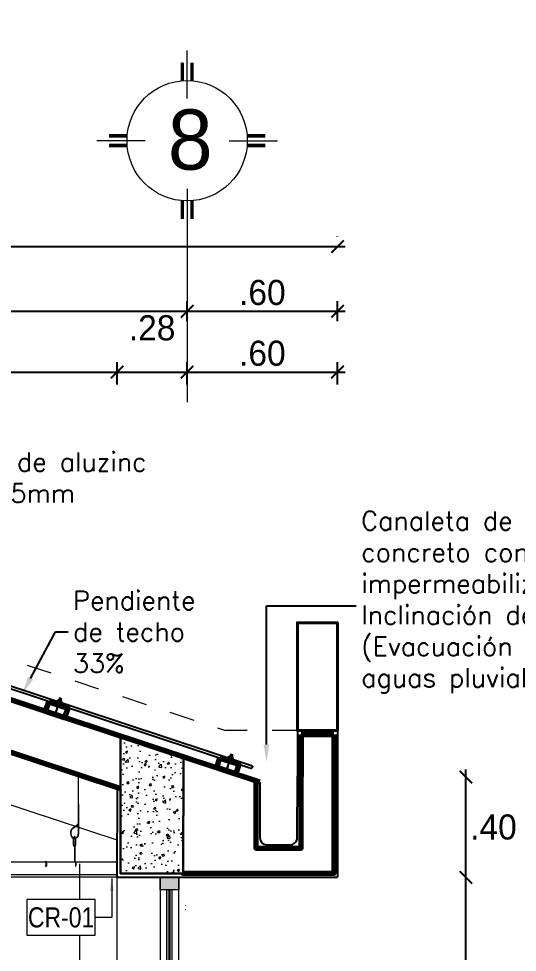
# Model space of a CAD drawing. Header units: millimetres. Extents: x -3570 to 5754, y -12788176 to 1214.
# Drawn here: x 3387.845 to 3389.834, y 1189.482 to 1193.204 of the extents above; entities that cross this region are included whole.
import ezdxf
from ezdxf import colors
from ezdxf.entities.mleader import LeaderData, LeaderLine
from ezdxf.enums import TextEntityAlignment as Align
from ezdxf.math import Vec2, Vec3

# ---------------------------------------------------------------- set-up
doc = ezdxf.new("R2010")
doc.units = ezdxf.units.MM
doc.linetypes.add('HIDDEN2', pattern=[4.7625, 3.175, -1.5875])
doc.linetypes.add('TRAZOS1', pattern=[0.15, 0.1, -0.05])
for name, color, linetype, lineweight in [('12. VENTANAS.', 142, 'Continuous', 15), ('31. LOSA Y TECHO EN CORTE.', 7, 'Continuous', 30), ('47. MOBILIARIOS.', 253, 'Continuous', 5), ('49. EJES.', 152, 'Continuous', 5), ('55. INDICADORES - TEXTO (SOLO MÓDULOS).', 45, 'Continuous', 5), ('arrandela', 105, 'Continuous', 9), ('COLUMNAS Y PLACAS', 255, 'Continuous', 70), ('COTAS', 7, 'Continuous', 0), ('PROYECCION', 1, 'HIDDEN2', 9), ('SGE_0.05', 8, 'Continuous', 0), ('SGE_0.13', 6, 'Continuous', 13), ('SGE_MUROS BAJOS', 2, 'Continuous', 20), ('SGE_PUERTAS', 1, 'Continuous', 5), ('SGE_TEXTO-CHICOS-03', 3, 'Continuous', 9), ('TEXTOS-CHICOS-03', 3, 'Continuous', 5)]:
    doc.layers.add(name, color=color, linetype=linetype, lineweight=lineweight)
doc.layers.add('COTAS-INTER', color=7, linetype='Continuous')
doc.layers.add('PARA CORTES ARQ', color=251, linetype='Continuous')
doc.styles.add('ESC 1-50 C', font='arial.ttf', dxfattribs={"height": 0.075})
doc.styles.add('nemi', font='GOTHIC.TTF')
doc.styles.add('SIMPLEX 50', font='simplex.shx', dxfattribs={"width": 0.6, "height": 0.08})
doc.styles.add('TEXTOS 20', font='ARIALN.TTF', dxfattribs={"height": 0.08})
doc.dimstyles.new('COTA NEMI', dxfattribs={"dimscale": 0, "dimtxt": 0.1, "dimasz": 0.05, "dimexe": 0.04, "dimexo": 0.1, "dimgap": 0.022, "dimtad": 2, "dimtih": 1, "dimtoh": 1, "dimzin": 5, "dimdsep": 46, "dimtxsty": 'nemi', "dimblk": 'ARCHTICK', "dimcen": 0, "dimdle": 0.03, "dimclrd": 1, "dimclre": 1, "dimclrt": 256, "dimaunit": 1, "dimazin": 0, "dimtfac": 1, "dimtix": 1, "dimtmove": 0, "dimatfit": 3, "dimldrblk": 'ARCHTICK', "dimfxl": 0.05, "dimfxlon": 1, "dimtolj": 1, "dimtzin": 0, "dimlwd": -1, "dimlwe": -1, "dimarcsym": 0})
doc.dimstyles.new('ESC G 1.50', dxfattribs={"dimtxt": 0.08, "dimasz": 0.08, "dimexe": 0.08, "dimexo": 0.05, "dimgap": 0.02, "dimtad": 2, "dimtih": 1, "dimtoh": 1, "dimzin": 1, "dimdsep": 46, "dimtxsty": 'SIMPLEX 50', "dimblk": 'ARCHTICK', "dimcen": 0, "dimdle": 0.06, "dimclrd": 256, "dimclre": 256, "dimclrt": 256, "dimadec": 0, "dimazin": 0, "dimtfac": 1, "dimtix": 1, "dimtmove": 2, "dimatfit": 3, "dimfxl": 0.5, "dimfxlon": 1, "dimlwd": -1, "dimlwe": -1, "dimarcsym": 0})

# ---------------------------------------------------------------- blocks, each defined once
blk = doc.blocks.new('*U337')
at = {"layer": '49. EJES.', "ltscale": 0.01}
for p, q in [((0, 0.9326), (0, 1.1246)), ((-0.0192, 1.0038), (-0.0192, 1.076)), ((0.2392, 0.7838), (0.3114, 0.7838)), ((-0.168, 0.7646), (-0.36, 0.7646)), ((-0.2392, 0.7454), (-0.3114, 0.7454)), ((0.168, 0.7646), (0.36, 0.7646)), ((0, 0.5726), (0, 0.4446)), ((0.0192, 0.5254), (0.0192, 0.4532))]:
    blk.add_line(p, q, dxfattribs=at)
at = {"layer": '49. EJES.'}
blk.add_line((0, 0.4446), (0, -0.2777), dxfattribs=at)
at = {"layer": '49. EJES.', "ltscale": 0.01, "const_width": 0.0144}
for points in [[(-0.0192, 1.0038), (-0.0192, 1.076)], [(0.0192, 1.0038), (0.0192, 1.076)], [(-0.2392, 0.7838), (-0.3114, 0.7838)], [(0.2392, 0.7838), (0.3114, 0.7838)], [(-0.2392, 0.7454), (-0.3114, 0.7454)], [(0.2392, 0.7454), (0.3114, 0.7454)], [(-0.0192, 0.5254), (-0.0192, 0.4532)], [(0.0192, 0.5254), (0.0192, 0.4532)]]:
    blk.add_lwpolyline(points, dxfattribs=at)
at = {"layer": '49. EJES.', "ltscale": 0.01}
blk.add_circle((0, 0.7646), 0.24, dxfattribs=at)
blk = doc.blocks.new('_ArchTick')
at = {"color": 0, "linetype": 'Continuous', "const_width": 0.15}
blk.add_lwpolyline([(-0.5, -0.5), (0.5, 0.5)], dxfattribs=at)
blk = doc.blocks.new('*D448')
at = {"layer": 'COTAS-INTER', "color": 1, "transparency": 16777216}
for p, q in [((3384.7606, 1191.9875), (3384.7606, 1192.0775)), ((3388.5168, 1192.0774), (3388.5168, 1192.0775)), ((3384.7306, 1192.0375), (3388.5468, 1192.0375))]:
    blk.add_line(p, q, dxfattribs=at)
at = {"layer": 'Defpoints', "color": 0, "lineweight": 30, "transparency": 16777216}
for p in [(3388.5168, 1192.0375), (3388.5168, 1191.8987, 99.1142), (3384.7606, 1191.8499)]:
    blk.add_point(p, dxfattribs=at)
at = {"layer": 'COTAS-INTER', "color": 1, "transparency": 16777216, "xscale": 0.05, "yscale": 0.05, "zscale": 0.05, "rotation": 180}
blk.add_blockref('_ArchTick', (3384.7606, 1192.0375), dxfattribs=at)
at = {"layer": 'COTAS-INTER', "color": 1, "transparency": 16777216, "xscale": 0.05, "yscale": 0.05, "zscale": 0.05}
blk.add_blockref('_ArchTick', (3388.5168, 1192.0375), dxfattribs=at)
at = {"layer": 'COTAS-INTER', "transparency": 16777216, "insert": (3386.6387, 1192.112), "char_height": 0.1, "attachment_point": 5, "style": 'nemi'}
blk.add_mtext('\\A1;3.76', dxfattribs=at)
blk = doc.blocks.new('*D449')
at = {"layer": 'COTAS-INTER', "color": 1, "transparency": 16777216}
for p, q in [((3388.5168, 1191.9987), (3388.5168, 1192.0775)), ((3389.1168, 1191.9987), (3389.1168, 1192.0775)), ((3388.4868, 1192.0375), (3389.1468, 1192.0375))]:
    blk.add_line(p, q, dxfattribs=at)
at = {"layer": 'Defpoints', "color": 0, "lineweight": 30, "transparency": 16777216}
for p in [(3389.1168, 1192.0375), (3388.5168, 1191.8987), (3389.1168, 1191.8987)]:
    blk.add_point(p, dxfattribs=at)
at = {"layer": 'COTAS-INTER', "color": 1, "transparency": 16777216, "xscale": 0.05, "yscale": 0.05, "zscale": 0.05, "rotation": 180}
blk.add_blockref('_ArchTick', (3388.5168, 1192.0375), dxfattribs=at)
at = {"layer": 'COTAS-INTER', "color": 1, "transparency": 16777216, "xscale": 0.05, "yscale": 0.05, "zscale": 0.05}
blk.add_blockref('_ArchTick', (3389.1168, 1192.0375), dxfattribs=at)
at = {"layer": 'COTAS-INTER', "transparency": 16777216, "insert": (3388.8168, 1192.112), "char_height": 0.1, "attachment_point": 5, "style": 'nemi'}
blk.add_mtext('\\A1;.60', dxfattribs=at)
blk = doc.blocks.new('*D450')
at = {"layer": 'COTAS-INTER', "color": 1, "transparency": 16777216}
for p, q in [((3383.9606, 1192.2453), (3383.9606, 1192.3353)), ((3389.1168, 1192.335), (3389.1168, 1192.3353)), ((3383.9306, 1192.2953), (3389.1468, 1192.2953))]:
    blk.add_line(p, q, dxfattribs=at)
at = {"layer": 'Defpoints', "color": 0, "lineweight": 30, "transparency": 16777216}
for p in [(3389.1168, 1192.2953), (3389.1168, 1191.9619, 99.1142), (3383.9606, 1191.9345)]:
    blk.add_point(p, dxfattribs=at)
at = {"layer": 'COTAS-INTER', "color": 1, "transparency": 16777216, "xscale": 0.05, "yscale": 0.05, "zscale": 0.05, "rotation": 180}
blk.add_blockref('_ArchTick', (3383.9606, 1192.2953), dxfattribs=at)
at = {"layer": 'COTAS-INTER', "color": 1, "transparency": 16777216, "xscale": 0.05, "yscale": 0.05, "zscale": 0.05}
blk.add_blockref('_ArchTick', (3389.1168, 1192.2953), dxfattribs=at)
at = {"layer": 'COTAS-INTER', "transparency": 16777216, "insert": (3386.5387, 1192.3698), "char_height": 0.1, "attachment_point": 5, "style": 'nemi'}
blk.add_mtext('\\A1;5.16', dxfattribs=at)
blk = doc.blocks.new('*D476')
at = {"layer": 'COTAS-INTER', "color": 1, "transparency": 16777216}
for p, q in [((3385.0406, 1191.8353), (3385.0406, 1191.8353)), ((3388.2374, 1191.835), (3388.2374, 1191.8353)), ((3385.0106, 1191.7953), (3388.2674, 1191.7953))]:
    blk.add_line(p, q, dxfattribs=at)
at = {"layer": 'Defpoints', "color": 0, "lineweight": 30, "transparency": 16777216}
for p in [(3388.2374, 1191.7953), (3385.0406, 1191.5723, -811.8092), (3388.2374, 1191.449, 99.1142)]:
    blk.add_point(p, dxfattribs=at)
at = {"layer": 'COTAS-INTER', "color": 1, "transparency": 16777216, "xscale": 0.05, "yscale": 0.05, "zscale": 0.05, "rotation": 180}
blk.add_blockref('_ArchTick', (3385.0406, 1191.7953), dxfattribs=at)
at = {"layer": 'COTAS-INTER', "color": 1, "transparency": 16777216, "xscale": 0.05, "yscale": 0.05, "zscale": 0.05}
blk.add_blockref('_ArchTick', (3388.2374, 1191.7953), dxfattribs=at)
at = {"layer": 'COTAS-INTER', "transparency": 16777216, "insert": (3386.639, 1191.8698), "char_height": 0.1, "attachment_point": 5, "style": 'nemi'}
blk.add_mtext('\\A1;3.20', dxfattribs=at)
blk = doc.blocks.new('*D477')
at = {"layer": 'COTAS-INTER', "color": 1, "transparency": 16777216}
for p, q in [((3388.2374, 1191.7453), (3388.2374, 1191.8353)), ((3388.5168, 1191.7453), (3388.5168, 1191.8353)), ((3388.2074, 1191.7953), (3388.5468, 1191.7953))]:
    blk.add_line(p, q, dxfattribs=at)
at = {"layer": 'Defpoints', "color": 0, "lineweight": 30, "transparency": 16777216}
for p in [(3388.5168, 1191.7953), (3388.2374, 1191.449), (3388.5168, 1191.449)]:
    blk.add_point(p, dxfattribs=at)
at = {"layer": 'COTAS-INTER', "color": 1, "transparency": 16777216, "xscale": 0.05, "yscale": 0.05, "zscale": 0.05, "rotation": 180}
blk.add_blockref('_ArchTick', (3388.2374, 1191.7953), dxfattribs=at)
at = {"layer": 'COTAS-INTER', "color": 1, "transparency": 16777216, "xscale": 0.05, "yscale": 0.05, "zscale": 0.05}
blk.add_blockref('_ArchTick', (3388.5168, 1191.7953), dxfattribs=at)
at = {"layer": 'COTAS-INTER', "transparency": 16777216, "insert": (3388.3771, 1191.9711), "char_height": 0.1, "attachment_point": 5, "style": 'nemi'}
blk.add_mtext('\\A1;.28', dxfattribs=at)
blk = doc.blocks.new('*D478')
at = {"layer": 'COTAS-INTER', "color": 1, "transparency": 16777216}
for p, q in [((3388.5168, 1191.7453), (3388.5168, 1191.8353)), ((3389.1168, 1191.7453), (3389.1168, 1191.8353)), ((3388.4868, 1191.7953), (3389.1468, 1191.7953))]:
    blk.add_line(p, q, dxfattribs=at)
at = {"layer": 'Defpoints', "color": 0, "lineweight": 30, "transparency": 16777216}
for p in [(3389.1168, 1191.7953), (3388.5168, 1191.449), (3389.1168, 1191.449)]:
    blk.add_point(p, dxfattribs=at)
at = {"layer": 'COTAS-INTER', "color": 1, "transparency": 16777216, "xscale": 0.05, "yscale": 0.05, "zscale": 0.05, "rotation": 180}
blk.add_blockref('_ArchTick', (3388.5168, 1191.7953), dxfattribs=at)
at = {"layer": 'COTAS-INTER', "color": 1, "transparency": 16777216, "xscale": 0.05, "yscale": 0.05, "zscale": 0.05}
blk.add_blockref('_ArchTick', (3389.1168, 1191.7953), dxfattribs=at)
at = {"layer": 'COTAS-INTER', "transparency": 16777216, "insert": (3388.8168, 1191.8698), "char_height": 0.1, "attachment_point": 5, "style": 'nemi'}
blk.add_mtext('\\A1;.60', dxfattribs=at)
blk = doc.blocks.new('*U305')
blk.add_wipeout([(0.075, 1.65), (0, 1.65), (0, 0), (0.075, 0)])
at = {"layer": '12. VENTANAS.'}
h = blk.add_hatch(color=251, dxfattribs=at)
h.dxf.hatch_style = 1
h.paths.add_polyline_path([(0, 1.6), (0, 1.65), (0.075, 1.65), (0.075, 1.6)])
at = {"layer": '12. VENTANAS.', "lineweight": 0}
h = blk.add_hatch(color=156, dxfattribs=at)
h.dxf.hatch_style = 1
h.paths.add_polyline_path([(0.0263, 1.6), (0.0263, 0.05), (0.0362, 0.05), (0.0362, 1.6)])
at = {"layer": '12. VENTANAS.'}
h = blk.add_hatch(color=251, dxfattribs=at)
h.dxf.hatch_style = 1
h.paths.add_polyline_path([(0, 0), (0, 0.05), (0.075, 0.05), (0.075, 0)])
at = {"layer": '12. VENTANAS.', "color": 252, "linetype": 'Continuous', "lineweight": 9}
blk.add_lwpolyline([(0.075, 0.05), (0.075, 1.65), (0, 1.65), (0, 0.05)], close=True, dxfattribs=at)
at = {"layer": '12. VENTANAS.', "color": 8, "linetype": 'Continuous', "lineweight": 13}
for points in [[(0, 1.6), (0, 1.65), (0.075, 1.65), (0.075, 1.6)], [(0, 0), (0, 0.05), (0.075, 0.05), (0.075, 0)]]:
    blk.add_lwpolyline(points, close=True, dxfattribs=at)
at = {"layer": '12. VENTANAS.', "color": 150, "lineweight": 5, "ltscale": 0.5}
for points in [[(0.0263, 1.6), (0.0263, 0.05), (0.0362, 0.05), (0.0362, 1.6), (0.0263, 1.6)], [(0.0387, 1.6), (0.0387, 0.05), (0.0487, 0.05), (0.0487, 1.6), (0.0387, 1.6)]]:
    blk.add_lwpolyline(points, dxfattribs=at)
blk = doc.blocks.new('*D491')
at = {"layer": 'COTAS-INTER', "color": 1, "transparency": 16777216}
blk.add_line((3389.6291, 1188.1013), (3389.6291, 1189.8113), dxfattribs=at)
at = {"layer": 'Defpoints', "color": 0, "lineweight": 30, "transparency": 16777216}
for p in [(3388.1503, 1189.7813, -99722248.4331), (3389.6291, 1189.7813), (3387.5503, 1188.1313, -99722248.4331)]:
    blk.add_point(p, dxfattribs=at)
at = {"layer": 'COTAS-INTER', "color": 1, "transparency": 16777216, "xscale": 0.05, "yscale": 0.05, "zscale": 0.05}
for p, rotation in [((3389.6291, 1189.7813), 90), ((3389.6291, 1188.1313), 270)]:
    blk.add_blockref('_ArchTick', p, dxfattribs=dict(at, rotation=rotation))
at = {"layer": 'COTAS-INTER', "transparency": 16777216, "insert": (3389.7731, 1188.9563), "char_height": 0.1, "attachment_point": 5, "style": 'nemi'}
blk.add_mtext('\\A1;1.65', dxfattribs=at)
blk = doc.blocks.new('*D492')
at = {"layer": 'COTAS-INTER', "color": 1, "transparency": 16777216}
blk.add_line((3389.6291, 1189.7513), (3389.6291, 1190.2113), dxfattribs=at)
at = {"layer": 'Defpoints', "color": 0, "lineweight": 30, "transparency": 16777216}
for p in [(3388.1503, 1190.1813, -99722248.4331), (3389.6291, 1190.1813), (3388.1503, 1189.7813, -99722248.4331)]:
    blk.add_point(p, dxfattribs=at)
at = {"layer": 'COTAS-INTER', "color": 1, "transparency": 16777216, "xscale": 0.05, "yscale": 0.05, "zscale": 0.05}
for p, rotation in [((3389.6291, 1190.1813), 90), ((3389.6291, 1189.7813), 270)]:
    blk.add_blockref('_ArchTick', p, dxfattribs=dict(at, rotation=rotation))
at = {"layer": 'COTAS-INTER', "transparency": 16777216, "insert": (3389.7389, 1189.9813), "char_height": 0.1, "attachment_point": 5, "style": 'nemi'}
blk.add_mtext('\\A1;.40', dxfattribs=at)
blk = doc.blocks.new('clavito')
at = {"layer": 'arrandela'}
blk.add_hatch(color=256, dxfattribs=at).paths.add_polyline_path([(-0.0095, 0.0212, 0.225006), (0.0095, 0.0212, 0.225006)])
h = blk.add_hatch(dxfattribs=at)
h.set_pattern_fill('ANSI31', color=256, scale=0.0005, style=0)
h.set_pattern_definition([(45, (960.809015, -308.7578553), (-0.0011225320151, 0.0011225320151), [])])
edge = h.paths.add_edge_path()
edge.add_arc((0.0028, -0.0383), 0.000397, 270, 360, ccw=False)
edge.add_line((0.0028, -0.0387), (0.0028, -0.0387))
edge.add_arc((0.0028, -0.0391), 0.000397, 90, 180)
edge.add_line((0.0024, -0.0391), (0.0024, -0.0882))
edge.add_arc((0, -0.0882), 0.00238, -90, 0, ccw=False)
edge.add_arc((0, -0.0882), 0.00238, 180, 270, ccw=False)
edge.add_line((-0.0024, -0.0882), (-0.0024, -0.0391))
edge.add_arc((-0.0028, -0.0391), 0.000397, 0, 90)
edge.add_line((-0.0028, -0.0387), (-0.0028, -0.0387))
edge.add_arc((-0.0028, -0.0383), 0.000397, 180, 270, ccw=False)
edge.add_arc((0, -0.0258), 0.0129, 255.74962, 284.25038)
for points in [[(-0.0208, 0), (-0.0208, 0.0053), (-0.0095, 0.0122)], [(-0.0208, 0.0053), (0.0208, 0.0053)], [(-0.0208, 0), (0.0208, 0)], [(-0.0095, 0.0276), (-0.0095, 0.0153)], [(-0.0095, 0.0212), (-0.0095, 0.0122)], [(-0.0032, 0.0131), (-0.0032, -0.0383)], [(0.0032, -0.0383), (0.0032, 0.0131)], [(0.0095, 0.0276), (0.0095, 0.0153)], [(0.0095, 0.0212), (0.0095, 0.0122)], [(0.0095, 0.0122), (0.0208, 0.0053), (0.0208, 0)]]:
    blk.add_lwpolyline(points, dxfattribs=at)
blk.add_lwpolyline([(-0.0095, 0.0195), (0.0095, 0.0195), (0.0095, 0.0131), (-0.0095, 0.0131)], close=True, dxfattribs=at)
blk.add_lwpolyline([(0.0032, -0.0383, -0.414214), (0.0028, -0.0387), (0.0028, -0.0387, 0.414214), (0.0024, -0.0391), (0.0024, -0.0882), (0.0024, -0.0882, -0.414214), (0, -0.0905), (0, -0.0905, -0.414214), (-0.0024, -0.0882), (-0.0024, -0.0882), (-0.0024, -0.0391, 0.414214), (-0.0028, -0.0387), (-0.0028, -0.0387, -0.414214), (-0.0032, -0.0383, 0.125003)], format="xyb", close=True, dxfattribs=at)
for centre, radius, start, end in [((0, 0.0075), 0.0222, 64.63861, 115.36139), ((0, 0.0477), 0.0222, 244.63861, 295.36139), ((0, 0.0477), 0.023, 245.58528, 294.41472), ((0, 0.0011), 0.0222, 64.63861, 115.36139), ((0, 0.0413), 0.0222, 244.63861, 295.36139), ((0, 0.0443), 0.0305, 251.82923, 288.17077), ((0, 0.0413), 0.0305, 251.82923, 288.17077)]:
    blk.add_arc(centre, radius, start, end, dxfattribs=at)
blk = doc.blocks.new('*U323')
blk.add_wipeout([(-0.3912, -0.1587), (-0.3912, -0.3006), (-0.1184, -0.3006), (-0.1184, -0.1587)]).dxf.layer = '55. INDICADORES - TEXTO (SOLO MÓDULOS).'
at = {"layer": '55. INDICADORES - TEXTO (SOLO MÓDULOS).'}
blk.add_lwpolyline([(-0.3912, -0.3006), (-0.1184, -0.3006), (-0.1184, -0.1587), (-0.3912, -0.1587)], close=True, dxfattribs=at)
at = {"layer": '55. INDICADORES - TEXTO (SOLO MÓDULOS).', "style": 'TEXTOS 20'}
blk.add_attdef('ITEM', text='', height=0.08, dxfattribs=at).set_placement((-0.2548, -0.2297), align=Align.MIDDLE_CENTER)
at = {"layer": '55. INDICADORES - TEXTO (SOLO MÓDULOS).'}
blk.add_leader([(-0.0529, -0.0744), (-0.0529, -0.2297), (-0.1184, -0.2297)], dimstyle='ESC G 1.50', override={"dimasz": 0.05}, dxfattribs=at)

msp = doc.modelspace()

# ---------------------------------------------------------------- linework, layer by layer
at = {"color": 251, "true_color": 0x636466}
for p, q in [((3386.5524, 1190.9594), (3388.7775, 1190.2254)), ((3386.5525, 1190.9487), (3388.7743, 1190.2157)), ((3388.7775, 1190.2254), (3388.7742, 1190.216))]:
    msp.add_line(p, q, dxfattribs=at)
at = {"color": 18, "true_color": 0x000000}
msp.add_line((3388.9564, 1190.3661, -354.1568), (3388.9564, 1190.1841, -354.1568), dxfattribs=at)
for points, elevation in [([(3389.1164, 1190.3661), (3389.1164, 1189.9661)], -354.1568), ([(3389.1164, 1190.3661), (3389.1164, 1189.7813)], -354.1568), ([(3388.8063, 1190.1605), (3388.8063, 1189.9387)], -472.209), ([(3388.9563, 1189.9382), (3388.9564, 1190.1841)], -472.209), ([(3388.8351, 1189.9105), (3388.9275, 1189.9105)], -472.209)]:
    msp.add_lwpolyline(points, dxfattribs=dict(at, elevation=elevation))
at = {"color": 18, "true_color": 0x000000, "elevation": -472.209}
msp.add_lwpolyline([(3388.8063, 1189.9387, 0.380341), (3388.8351, 1189.9105), (3388.9247, 1189.9105, 0.410247), (3388.9563, 1189.9388), (3388.9563, 1189.9427)], format="xyb", dxfattribs=at)
at = {"color": 251, "true_color": 0x636466}
for points in [[(3387.9501, 1189.8463), (3387.9515, 1189.8457), (3387.9526, 1189.844), (3387.9534, 1189.8418)], [(3387.9534, 1189.8418), (3387.9553, 1189.836), (3387.955, 1189.8266), (3387.9521, 1189.8228)]]:
    msp.add_open_spline(points, degree=3, dxfattribs=at)
at = {"layer": 'COLUMNAS Y PLACAS', "color": 9, "true_color": 0xc7c8ca}
for p, q in [((3388.8063, 1190.1605), (3386.5533, 1190.9048)), ((3388.2527, 1190.1338), (3386.5599, 1190.6931)), ((3388.9714, 1190.3511, -354.1568), (3388.9714, 1190.1813, -1052608.3191)), ((3388.9714, 1190.3511, -354.1568), (3389.1014, 1190.3511, -354.1568))]:
    msp.add_line(p, q, dxfattribs=at)
at = {"layer": 'COLUMNAS Y PLACAS', "lineweight": -3}
for q in [(3388.9714, 1190.1841, -354.1568), (3389.1014, 1190.3511, -354.1568)]:
    msp.add_line((3388.9714, 1190.3511, -354.1568), q, dxfattribs=at)
at = {"layer": 'COLUMNAS Y PLACAS', "lineweight": 40}
msp.add_lwpolyline([(3389.1164, 1190.3661), (3388.9564, 1190.3661), (3388.9564, 1190.7963), (3389.1164, 1190.7963)], close=True, dxfattribs=at)
at = {"layer": 'COLUMNAS Y PLACAS', "color": 9, "true_color": 0xc7c8ca}
for points in [[(3387.9644, 1190.4807), (3388.0403, 1190.4557), (3388.0278, 1190.4177), (3387.9518, 1190.4427), (3387.9644, 1190.4807)], [(3388.6476, 1190.2568), (3388.7236, 1190.2318), (3388.711, 1190.1938), (3388.6351, 1190.2188), (3388.6476, 1190.2568)]]:
    msp.add_lwpolyline(points, dxfattribs=at)
at = {"layer": 'COLUMNAS Y PLACAS', "color": 9, "true_color": 0xc7c8ca, "elevation": -472.209}
msp.add_lwpolyline([(3388.7913, 1190.1654), (3388.7913, 1189.8982), (3388.9712, 1189.8982), (3388.9714, 1190.1841)], dxfattribs=at)
at = {"layer": 'COTAS', "color": 9, "true_color": 0xc7c8ca}
msp.add_line((3388.237, 1189.9289), (3386.5669, 1190.4807), dxfattribs=at)
at = {"layer": 'COTAS', "color": 251, "true_color": 0x636466}
for p, q in [((3388.0868, 1189.8355), (3388.0868, 1186.9313)), ((3388.2368, 1189.7796), (3388.2368, 1186.9313))]:
    msp.add_line(p, q, dxfattribs=at)
at = {"layer": 'PROYECCION', "linetype": 'TRAZOS1'}
msp.add_line((3386.549, 1191.0658), (3388.6702, 1190.3661), dxfattribs=at)
at = {"layer": 'PROYECCION', "linetype": 'TRAZOS1', "elevation": -354.1568}
msp.add_lwpolyline([(3388.9564, 1190.3661), (3388.6702, 1190.3661)], dxfattribs=at)
at = {"layer": 'SGE_0.05', "lineweight": 0}
msp.add_lwpolyline([(3388.2369, 1189.8418), (3386.3091, 1189.8418)], dxfattribs=at)
at = {"layer": 'SGE_0.13', "color": 251, "lineweight": 0, "true_color": 0x636466}
msp.add_arc((3388.9261, 1189.9407, -472.209), 0.0302, 272.6681, 355.2733, dxfattribs=at)
at = {"layer": 'SGE_MUROS BAJOS'}
for points in [[(3388.2368, 1189.7913), (3386.3091, 1189.7913)], [(3388.3549, 1189.7813), (3386.3091, 1189.7813)]]:
    msp.add_lwpolyline(points, dxfattribs=at)
at = {"layer": 'SGE_PUERTAS', "transparency": 16777216}
for p, q in [((3388.0818, 1190.1905), (3388.082, 1189.9576)), ((3388.0824, 1190.1903), (3388.0831, 1189.9576)), ((3388.0796, 1189.9906), (3388.0627, 1189.9799)), ((3388.0636, 1189.9785), (3388.0846, 1189.9921)), ((3388.0841, 1189.9931), (3388.0796, 1189.9906)), ((3388.0841, 1189.9957), (3388.0798, 1189.9932)), ((3388.067, 1189.9037), (3388.067, 1189.8452)), ((3388.0682, 1189.9039), (3388.0682, 1189.8463)), ((3388.5103, 1189.6695), (3388.5109, 1189.6699)), ((3388.5103, 1189.6527), (3388.5109, 1189.6531))]:
    msp.add_line(p, q, dxfattribs=at)
for centre, radius, start, end in [((3388.0793, 1189.9911), 0.000559, 117.8565, 298.9566), ((3388.0261, 1190.0938), 0.1151, 297.3939, 300.2953), ((3388.084, 1189.995), 0.000658, 288.4294, 78.3153), ((3388.0844, 1189.9926), 0.000552, 289.6172, 118.9566)]:
    msp.add_arc(centre, radius, start, end, dxfattribs=at)
at = {"layer": 'SGE_PUERTAS', "transparency": 16777216, "extrusion": (-5.90111e-21, 7.798e-20, -1)}
msp.add_ellipse((3388.0672, 1189.9241), major_axis=(-0.0002, -0.0192), ratio=0.235694, dxfattribs=at)
msp.add_ellipse((3388.0672, 1189.8331), major_axis=(-0.0001, -0.012), ratio=0.377191, start_param=3.087969, end_param=5.685396, dxfattribs=at)
at = {"layer": 'SGE_PUERTAS', "transparency": 16777216}
for points, knots in [([(3388.0819, 1189.9576), (3388.0817, 1189.9494), (3388.0775, 1189.9421), (3388.0649, 1189.9298), (3388.0523, 1189.9445), (3388.0547, 1189.9693), (3388.0587, 1189.9761), (3388.0636, 1189.9785)], [1.572154, 1.572154, 1.572154, 1.572154, 2.667816, 2.667816, 4.859141, 4.859141, 5.990268, 5.990268, 5.990268, 5.990268]), ([(3388.083, 1189.9576), (3388.0828, 1189.944), (3388.0739, 1189.9314), (3388.0577, 1189.9364), (3388.0526, 1189.9468), (3388.0526, 1189.9576), (3388.0526, 1189.9658), (3388.0554, 1189.9738), (3388.0609, 1189.9789), (3388.0618, 1189.9795), (3388.0627, 1189.9799)], [1.572154, 1.572154, 1.572154, 1.572154, 3.330309, 3.330309, 4.712389, 4.712389, 4.712389, 5.763453, 5.763453, 5.956191, 5.956191, 5.956191, 5.956191]), ([(3388.067, 1189.9037), (3388.0652, 1189.9037), (3388.0642, 1189.9056), (3388.0618, 1189.913), (3388.0612, 1189.9223), (3388.0627, 1189.9398), (3388.066, 1189.9478), (3388.0725, 1189.9392), (3388.0734, 1189.928), (3388.072, 1189.9104), (3388.071, 1189.9037), (3388.067, 1189.9037)], [0, 0, 0, 0, 0.608221, 0.608221, 1.886298, 1.886298, 3.448119, 3.448119, 5.00994, 5.00994, 6.283185, 6.283185, 6.283185, 6.283185])]:
    msp.add_open_spline(points, degree=3, knots=knots, dxfattribs=at)
msp.add_open_spline([(3388.0682, 1189.8463), (3388.0733, 1189.8442), (3388.0743, 1189.828), (3388.0702, 1189.8228)], degree=3, dxfattribs=at)

# ---------------------------------------------------------------- block references
at = {"layer": '47. MOBILIARIOS.'}
msp.add_blockref('*U305', (3388.4085, 1188.1313), dxfattribs=at)
at = {"layer": 'arrandela', "xscale": 0.500000000000002, "yscale": 0.500000000000002, "zscale": 0.500000000000002, "rotation": 341.7353920892033}
for p in [(3388.0067, 1190.4813), (3388.6899, 1190.2574)]:
    msp.add_blockref('clavito', p, dxfattribs=at)
at = {"layer": 'COTAS', "color": 9, "true_color": 0xc7c8ca}
msp.add_blockref('*U337', (3388.5168, 1191.9529), dxfattribs=at)

# ---------------------------------------------------------------- texts
at = {"layer": 'TEXTOS-CHICOS-03', "ltscale": 0.01, "style": 'nemi'}
msp.add_text('8', height=0.24, dxfattribs=at).set_placement((3388.4398, 1192.6022))

# ---------------------------------------------------------------- dimensions: what is measured, and where the dimension line sits
at = {"layer": 'COTAS-INTER'}
for base, p1, p2, picture, middle in [((3389.1168, 1192.2953), (3383.9606, 1191.9345), (3389.1168, 1191.9619, 99.1142), '*D450', (3386.5387, 1192.3698)), ((3388.5168, 1192.0375), (3384.7606, 1191.8499), (3388.5168, 1191.8987, 99.1142), '*D448', (3386.6387, 1192.112)), ((3389.1168, 1192.0375), (3388.5168, 1191.8987), (3389.1168, 1191.8987), '*D449', (3388.8168, 1192.112))]:
    dim = msp.add_linear_dim(base=base, p1=p1, p2=p2, dimstyle='COTA NEMI', override={"dimscale": 1, "dimtmove": 1}, dxfattribs=at)
    dim.commit()
    dim.dimension.update_dxf_attribs({"geometry": picture, "text_midpoint": middle})
dim = msp.add_linear_dim(base=(3388.5168, 1191.7953), p1=(3388.2374, 1191.449), p2=(3388.5168, 1191.449), angle=180, dimstyle='COTA NEMI', override={"dimscale": 1, "dimtmove": 1}, dxfattribs=at)
dim.commit()
dim.dimension.update_dxf_attribs({"geometry": '*D477', "text_midpoint": (3388.3771, 1191.8966), "dimtype": 160})
for base, p1, p2, picture, middle in [((3388.2374, 1191.7953), (3385.0406, 1191.5723, -811.8092), (3388.2374, 1191.449, 99.1142), '*D476', (3386.639, 1191.8698)), ((3389.1168, 1191.7953), (3388.5168, 1191.449), (3389.1168, 1191.449), '*D478', (3388.8168, 1191.8698))]:
    dim = msp.add_linear_dim(base=base, p1=p1, p2=p2, angle=180, dimstyle='COTA NEMI', override={"dimscale": 1, "dimtmove": 1}, dxfattribs=at)
    dim.commit()
    dim.dimension.update_dxf_attribs({"geometry": picture, "text_midpoint": middle})

# ---------------------------------------------------------------- leaders
at = {"layer": 'SGE_TEXTO-CHICOS-03'}
ml = msp.add_multileader_mtext('Standard', dxfattribs=at)
ml.set_content('{\\Fromans|c0;Cumbrera dentada de aluzinc ancho: 330mm E=5mm }', color=256, style='ESC 1-50 C')
ml.set_leader_properties()
ml.build(insert=Vec2(0, 0))
ml.multileader.update_dxf_attribs({"text_left_attachment_type": 2, "text_right_attachment_type": 2, "dogleg_length": 0.1, "arrow_head_size": 0.07})
ctx = ml.context
ctx.base_point, ctx.char_height, ctx.arrow_head_size, ctx.landing_gap_size, ctx.plane_origin = Vec3(3386.8243, 1191.3125, -99722446.6615), 0.075, 0.07, 0.02, Vec3(3386.8561, 1191.1676, -99722446.6615)
ctx.left_attachment, ctx.right_attachment = 2, 2
notes = []
notes.append((ctx, [(1, (1, 1, 0), (3386.7743, 1191.3125, -99722446.6615), (1, 0), 0.05, [(0, [(3386.5701, 1191.0434, -99722446.6615)], 0, [])])]))
ctx.mtext.insert, ctx.mtext.width, ctx.mtext.defined_height, ctx.mtext.flow_direction = Vec3(3386.8443, 1191.475, -99722446.6615), 1.667215, 0.6114, 5
ml = msp.add_multileader_mtext('Standard', dxfattribs=at)
ml.set_content('{\\Fromans|c0;Canaleta de concreto con impermeabilizante, Inclinación de 0.5% (Evacuación de aguas pluviales)}', color=256, style='ESC 1-50 C')
ml.set_leader_properties()
ml.build(insert=Vec2(0, 0))
ml.multileader.update_dxf_attribs({"text_left_attachment_type": 2, "text_right_attachment_type": 2, "dogleg_length": 0.1, "arrow_head_size": 0.07})
ctx = ml.context
ctx.base_point, ctx.char_height, ctx.arrow_head_size, ctx.landing_gap_size, ctx.plane_origin = Vec3(3389.1911, 1190.8633, -99722347.5473), 0.075, 0.07, 0.02, Vec3(3393.1379, 1195.2901, -99722347.5473)
ctx.left_attachment, ctx.right_attachment = 2, 2
notes.append((ctx, [(0, (1, 1, 0), (3388.833, 1190.8633, -99722347.5473), (1, 0), 0.3582, [(0, [(3388.8332, 1190.2404, -99722347.5473)], 0, [])])]))
ctx.mtext.insert, ctx.mtext.rotation, ctx.mtext.width, ctx.mtext.flow_direction = Vec3(3389.2111, 1191.24, -99722347.5473), 6.283185, 1.123448, 5
ml = msp.add_multileader_mtext('Standard', dxfattribs=at)
ml.set_content('{\\Fromans|c0;Pendiente de techo 33%} ', color=256, style='ESC 1-50 C')
ml.set_leader_properties()
ml.build(insert=Vec2(0, 0))
ml.multileader.update_dxf_attribs({"text_left_attachment_type": 2, "text_right_attachment_type": 2, "dogleg_length": 0.1, "arrow_head_size": 0.07})
ctx = ml.context
ctx.base_point, ctx.char_height, ctx.arrow_head_size, ctx.landing_gap_size, ctx.plane_origin = Vec3(3388.0414, 1190.76, -99722347.5473), 0.075, 0.07, 0.02, Vec3(3388.0733, 1190.521, -99722347.5473)
ctx.left_attachment, ctx.right_attachment = 2, 2
notes.append((ctx, [(1, (1, 1, 0), (3387.9914, 1190.76, -99722347.5473), (1, 0), 0.05, [(0, [(3387.8587, 1190.5128, -99722347.5473)], 0, [])])]))
ctx.mtext.insert, ctx.mtext.width, ctx.mtext.flow_direction = Vec3(3388.0614, 1190.9225, -99722347.5473), 0.692848, 5
for ctx, leaders in notes:
    for number, flags, end, landing, length, lines in leaders:
        leader = LeaderData()
        leader.index, (leader.has_last_leader_line, leader.has_dogleg_vector, leader.attachment_direction) = number, flags
        leader.last_leader_point, leader.dogleg_vector, leader.dogleg_length = Vec3(end), Vec3(landing), length
        for number, points, colour, breaks in lines:
            line = LeaderLine()
            line.index, line.vertices, line.color, line.breaks = number, Vec3.list(points), colors.encode_raw_color(colour), breaks
            leader.lines.append(line)
        ctx.leaders.append(leader)

# ---------------------------------------------------------------- next in the draw order: hatches: boundary and pattern name
at = {"layer": '31. LOSA Y TECHO EN CORTE.', "lineweight": 0, "true_color": 0x939598}
h = msp.add_hatch(dxfattribs=at)
h.set_pattern_fill('AR-CONC', color=252, scale=0.00049)
h.set_pattern_definition([(50, (1885.69631, -1205.80154), (0.0892704878, -0.007810152), [0.0093345, -0.1026795]), (355, (1885.69631, -1205.80154), (-0.0172692765, 0.0936178542), [0.0074676, -0.0821438862]), (100.4514447, (1885.70375, -1205.80219), (0.072001211, 0.0858076984), [0.0079331043, -0.0872642199]), (46.1842, (1885.69631, -1205.77665), (0.13282873, -0.0206007407), [0.01400175, -0.15401925]), (96.6355576, (1885.70738, -1205.77836), (0.1163280257, 0.121238801), [0.0118996613, -0.130896448]), (351.184151, (1885.69631, -1205.77665), (0.116328026, 0.121238801), [0.011201384, -0.1232152686]), (21, (1885.708756, -1205.78287), (0.0742910517, -0.0501099471), [0.0093345, -0.1026795]), (326, (1885.70876, -1205.78287), (0.030282994, 0.0902521034), [0.0074676, -0.0821436]), (71.451445, (1885.71495, -1205.78705), (0.1045740454, 0.0401421568), [0.0079331043, -0.0872640694]), (37.5, (1885.69631, -1205.80154), (0.0015134156, 0.04143196905), [0, -0.08114792, 0, -0.0833882, 0, -0.08245475]), (7.5, (1885.69631, -1205.80154), (0.0327416346, 0.04908848166), [0, -0.04754372, 0, -0.07928102, 0, -0.03142615]), (327.5, (1885.668555, -1205.80154), (0.06643939163, -0.00280708456), [0, -0.031115, 0, -0.0970788, 0, -0.1288161]), (317.5, (1885.65611, -1205.80154), (0.0725832989, 0.0124589806), [0, -0.0404495, 0, -0.06447028, 0, -0.0914781])])
h.paths.add_polyline_path([(3388.2514, 1189.7963), (3388.5014, 1189.7963), (3388.5016, 1190.2571), (3388.2511, 1190.3403)])

# ---------------------------------------------------------------- next in the draw order: linework, layer by layer
at = {"color": 18, "true_color": 0x000000}
msp.add_line((3388.4831, 1189.7813), (3389.1164, 1189.7813, 12467888.0262), dxfattribs=at)
at = {"layer": 'COLUMNAS Y PLACAS', "color": 9, "true_color": 0xc7c8ca, "elevation": -354.1568}
msp.add_lwpolyline([(3389.1014, 1190.3511), (3389.1014, 1189.7963), (3388.5014, 1189.7963), (3388.5014, 1189.7963)], dxfattribs=at)
at = {"layer": 'PARA CORTES ARQ', "color": 1, "lineweight": 30}
msp.add_lwpolyline([(3388.2511, 1190.3403), (3388.2514, 1189.7963), (3388.5014, 1189.7963), (3388.5016, 1190.2571)], close=True, dxfattribs=at)

# ---------------------------------------------------------------- next in the draw order: dimensions: what is measured, and where the dimension line sits
at = {"layer": 'COTAS-INTER'}
for base, p1, p2, picture, middle in [((3389.6291, 1190.1813), (3388.1503, 1189.7813, -99722248.4331), (3388.1503, 1190.1813, -99722248.4331), '*D492', (3389.7389, 1189.9813)), ((3389.6291, 1189.7813), (3387.5503, 1188.1313, -99722248.4331), (3388.1503, 1189.7813, -99722248.4331), '*D491', (3389.7731, 1188.9563))]:
    dim = msp.add_linear_dim(base=base, p1=p1, p2=p2, angle=90, dimstyle='COTA NEMI', override={"dimscale": 1, "dimtmove": 1}, dxfattribs=at)
    dim.commit()
    dim.dimension.update_dxf_attribs({"geometry": picture, "text_midpoint": middle})

# ---------------------------------------------------------------- next in the draw order: block references
at = {"layer": '55. INDICADORES - TEXTO (SOLO MÓDULOS).'}
ref = msp.add_blockref('*U323', (3388.2688, 1189.8514), dxfattribs=at)
ref.add_attrib('ITEM', 'CR-01', dxfattribs={"height": 0.08, "style": 'TEXTOS 20'}).set_placement((3388.0139, 1189.6217, -24474604.9363), align=Align.MIDDLE_CENTER)

# ---------------------------------------------------------------- next in the draw order: linework, layer by layer
at = {"layer": 'PARA CORTES ARQ', "color": 3}
msp.add_lwpolyline([(3388.2369, 1190.1354), (3388.2364, 1189.7813), (3388.5164, 1189.7813), (3388.5164, 1189.7813)], dxfattribs=at)

doc.saveas('drawing.dxf')
